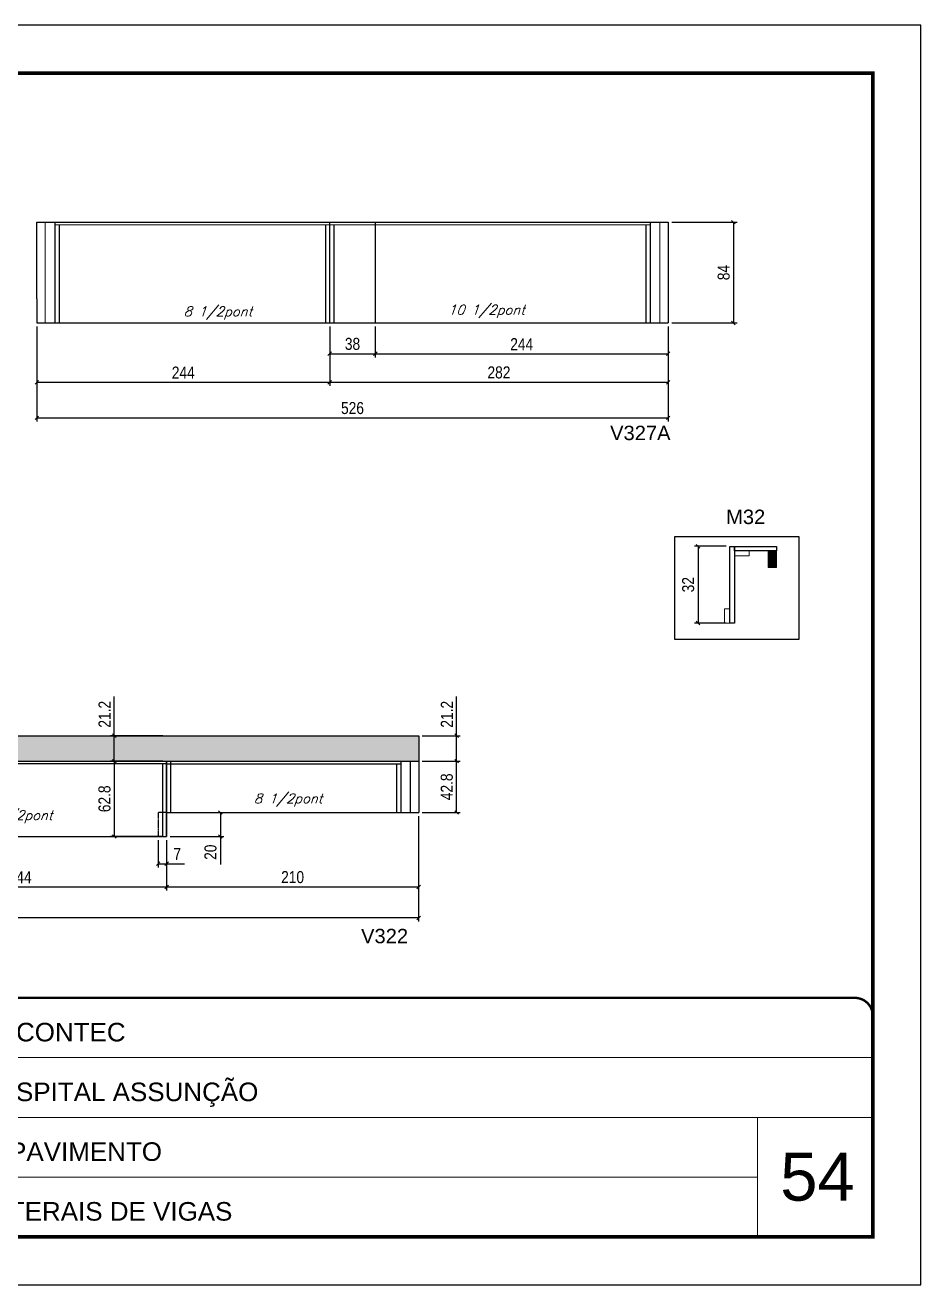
# Model space of a CAD drawing. Extents: x 137137 to 143418, y 10464 to 34486.
# Drawn here: x 139461 to 140207, y 18504 to 19554 of the extents above; entities that cross this region are included whole.
import ezdxf

# ---------------------------------------------------------------- set-up
doc = ezdxf.new("R2010")
doc.units = 0
for name, pattern in [('CONTINUO', [0]), ('DASHED', [0.75, 0.5, -0.25]), ('HIDDEN', [0.375, 0.25, -0.125])]:
    doc.linetypes.add(name, pattern=pattern)
for name, color, linetype in [('5', 5, 'Continuous'), ('COTA', 241, 'Continuous'), ('Painéis', 200, 'Continuous'), ('SARR_2.2x7', 40, 'Continuous'), ('SARR_3.5x7', 81, 'Continuous'), ('texto', 7, 'Continuous')]:
    doc.layers.add(name, color=color, linetype=linetype)
for name, color, linetype, lineweight in [('CARIMBO', 255, 'Continuous', 9), ('Folhas', 255, 'Continuous', 9), ('Madeira', 126, 'Continuous', 18), ('Sarr 2.2x7', 40, 'Continuous', 9), ('SARRAFO DE PRESSAO', 251, 'DASHED', 9)]:
    doc.layers.add(name, color=color, linetype=linetype, lineweight=lineweight)
doc.layers.add('Laje_Perimetro', color=7, linetype='Continuous', plot=False)
doc.styles.add('ARIAL', font='arial.ttf')
doc.styles.add('COTA TECNICA', font='techl___.ttf', dxfattribs={"height": 10})
doc.styles.add('Romans', font='romans.shx')
doc.styles.get("Standard").update_dxf_attribs({"font": 'arial.ttf'})
doc.styles.add('Tecnologia', font='')
doc.styles.get('Tecnologia').set_extended_font_data('Forgotten Futurist')
doc.dimstyles.new('PAINEL', dxfattribs={"dimtxt": 10, "dimasz": 3, "dimexe": 3, "dimexo": 3, "dimgap": 3, "dimtad": 1, "dimdec": 1, "dimzin": 12, "dimdsep": 46, "dimtxsty": 'COTA TECNICA', "dimblk1": 'OBLIQUE', "dimblk2": 'OBLIQUE', "dimsah": 1, "dimcen": 0.9, "dimclrd": 4, "dimclre": 4, "dimclrt": 240, "dimadec": 1, "dimazin": 3, "dimtfac": 1, "dimtdec": 1, "dimtmove": 0, "dimatfit": 3, "dimfxl": 1, "dimtolj": 1, "dimtzin": 12, "dimarcsym": 0})

# ---------------------------------------------------------------- blocks, each defined once
blk = doc.blocks.new('9999999999')
at = {"color": 30, "linetype": 'CONTINUO'}
for p, q in [((98564.6, 34230.2), (98564.6, 34429.4)), ((98564.6, 34379.6), (99584, 34379.6)), ((98564.6, 34329.8), (99488, 34329.8)), ((99584, 34329.8), (99488, 34329.8)), ((99488, 34329.8), (99488, 34230.2)), ((98564.6, 34280), (99488, 34280))]:
    blk.add_line(p, q, dxfattribs=at)
at = {"color": 30, "linetype": 'CONTINUO', "const_width": 2}
blk.add_lwpolyline([(99584, 34230.2), (99584, 34414.4, 0.414214), (99569, 34429.4), (98229, 34429.4, 0.414214), (98214, 34414.4), (98214, 34245.2, 0.414214), (98229, 34230.2), (99584, 34230.2)], format="xyb", dxfattribs=at)
at = {"layer": 'Folhas'}
blk.add_lwpolyline([(98139, 34190.2), (99624, 34190.2), (99624, 35240.2), (98139, 35240.2)], close=True, dxfattribs=at)
at = {"layer": 'Folhas', "color": 30, "const_width": 3}
blk.add_lwpolyline([(98214, 34230.2), (99584, 34230.2), (99584, 35200.2), (98214, 35200.2)], close=True, dxfattribs=at)
at = {"color": 7, "linetype": 'Continuous', "ltscale": 5, "style": 'ARIAL'}
for s, height, p in [('ROCONTEC', 15.48, (98837.7, 34393.1)), ('HOSPITAL ASSUNÇÃO', 15.483, (98837.7, 34343.3)), ('1° PAVIMENTO', 15.483, (98837.7, 34293.5)), ('NOVA SISTEMAS CONSTRUTIVOS', 11.059, (98263.2, 34267.2)), ('LATERAIS DE VIGAS', 15.483, (98837.7, 34243.7))]:
    blk.add_text(s, height=height, dxfattribs=at).set_placement(p)
at = {"layer": 'Folhas', "color": 7, "style": 'Tecnologia', "width": 1.5}
for s, p in [('CLIENTE:', (98573.7, 34397.2)), ('OBRA:', (98573.7, 34347.3)), ('PAVIMENTO:', (98573.7, 34297.5)), ('PROJETO:', (98573.7, 34247.7))]:
    blk.add_text(s, height=14, dxfattribs=at).set_placement(p)
blk = doc.blocks.new('_Oblique')
at = {"color": 0, "linetype": 'ByBlock', "lineweight": -2}
blk.add_line((-0.5, -0.5), (0.5, 0.5), dxfattribs=at)
blk = doc.blocks.new('*D2082')
at = {"layer": 'COTA', "color": 4, "lineweight": -2, "ltscale": 25, "transparency": 16777216}
for p, q in [((139470.8, 19303.1), (139470.8, 19253.7)), ((139714.8, 19303.1), (139714.8, 19253.7)), ((139470.8, 19256.7), (139714.8, 19256.7))]:
    blk.add_line(p, q, dxfattribs=at)
at = {"layer": 'Defpoints', "color": 0, "ltscale": 25, "transparency": 16777216}
for p in [(139470.8, 19306.1), (139714.8, 19306.1), (139714.8, 19256.7)]:
    blk.add_point(p, dxfattribs=at)
at = {"layer": 'COTA', "color": 4, "lineweight": -2, "ltscale": 25, "transparency": 16777216, "xscale": 3, "yscale": 3, "zscale": 3, "rotation": 180}
blk.add_blockref('_Oblique', (139470.8, 19256.7), dxfattribs=at)
at = {"layer": 'COTA', "color": 4, "lineweight": -2, "ltscale": 25, "transparency": 16777216, "xscale": 3, "yscale": 3, "zscale": 3}
blk.add_blockref('_Oblique', (139714.8, 19256.7), dxfattribs=at)
at = {"layer": 'COTA', "color": 240, "ltscale": 25, "transparency": 16777216, "insert": (139592.8, 19264.7), "char_height": 10, "attachment_point": 5, "style": 'COTA TECNICA'}
blk.add_mtext('\\A1;244', dxfattribs=at)
blk = doc.blocks.new('*D2083')
at = {"layer": 'COTA', "color": 4, "lineweight": -2, "ltscale": 25, "transparency": 16777216}
for p, q in [((139752.8, 19303.1), (139752.8, 19277.4)), ((139996.8, 19303.1), (139996.8, 19277.4)), ((139752.8, 19280.4), (139996.8, 19280.4))]:
    blk.add_line(p, q, dxfattribs=at)
at = {"layer": 'Defpoints', "color": 0, "ltscale": 25, "transparency": 16777216}
for p in [(139752.8, 19306.1), (139996.8, 19306.1), (139996.8, 19280.4)]:
    blk.add_point(p, dxfattribs=at)
at = {"layer": 'COTA', "color": 4, "lineweight": -2, "ltscale": 25, "transparency": 16777216, "xscale": 3, "yscale": 3, "zscale": 3, "rotation": 180}
blk.add_blockref('_Oblique', (139752.8, 19280.4), dxfattribs=at)
at = {"layer": 'COTA', "color": 4, "lineweight": -2, "ltscale": 25, "transparency": 16777216, "xscale": 3, "yscale": 3, "zscale": 3}
blk.add_blockref('_Oblique', (139996.8, 19280.4), dxfattribs=at)
at = {"layer": 'COTA', "color": 240, "ltscale": 25, "transparency": 16777216, "insert": (139874.8, 19288.4), "char_height": 10, "attachment_point": 5, "style": 'COTA TECNICA'}
blk.add_mtext('\\A1;244', dxfattribs=at)
blk = doc.blocks.new('*D2084')
at = {"layer": 'COTA', "color": 4, "lineweight": -2, "ltscale": 25, "transparency": 16777216}
for p, q in [((139999.8, 19390.1), (140054.2, 19390.1)), ((140051.2, 19390.1), (140051.2, 19306.1)), ((139999.8, 19306.1), (140054.2, 19306.1))]:
    blk.add_line(p, q, dxfattribs=at)
at = {"layer": 'Defpoints', "color": 0, "ltscale": 25, "transparency": 16777216}
for p in [(139996.8, 19390.1), (139996.8, 19306.1), (140051.2, 19306.1)]:
    blk.add_point(p, dxfattribs=at)
at = {"layer": 'COTA', "color": 4, "lineweight": -2, "ltscale": 25, "transparency": 16777216, "xscale": 3, "yscale": 3, "zscale": 3}
for p, rotation in [((140051.2, 19390.1), 90), ((140051.2, 19306.1), 270)]:
    blk.add_blockref('_Oblique', p, dxfattribs=dict(at, rotation=rotation))
at = {"layer": 'COTA', "color": 240, "ltscale": 25, "transparency": 16777216, "insert": (140043.1, 19348.1), "char_height": 10, "attachment_point": 5, "rotation": 90, "style": 'COTA TECNICA'}
blk.add_mtext('\\A1;84', dxfattribs=at)
blk = doc.blocks.new('*D2042')
at = {"layer": 'COTA', "color": 4, "lineweight": -2, "ltscale": 25, "transparency": 16777216}
for p, q in [((139470.8, 19303.1), (139470.8, 19224)), ((139996.8, 19303.1), (139996.8, 19224)), ((139470.8, 19227), (139996.8, 19227))]:
    blk.add_line(p, q, dxfattribs=at)
at = {"layer": 'Defpoints', "color": 0, "ltscale": 25, "transparency": 16777216}
for p in [(139470.8, 19306.1), (139996.8, 19306.1), (139996.8, 19227)]:
    blk.add_point(p, dxfattribs=at)
at = {"layer": 'COTA', "color": 4, "lineweight": -2, "ltscale": 25, "transparency": 16777216, "xscale": 3, "yscale": 3, "zscale": 3, "rotation": 180}
blk.add_blockref('_Oblique', (139470.8, 19227), dxfattribs=at)
at = {"layer": 'COTA', "color": 4, "lineweight": -2, "ltscale": 25, "transparency": 16777216, "xscale": 3, "yscale": 3, "zscale": 3}
blk.add_blockref('_Oblique', (139996.8, 19227), dxfattribs=at)
at = {"layer": 'COTA', "color": 240, "ltscale": 25, "transparency": 16777216, "insert": (139733.8, 19235.1), "char_height": 10, "attachment_point": 5, "style": 'COTA TECNICA'}
blk.add_mtext('\\A1;526', dxfattribs=at)
blk = doc.blocks.new('*D2085')
at = {"layer": 'COTA', "color": 4, "lineweight": -2, "ltscale": 25, "transparency": 16777216}
for p, q in [((139714.8, 19303.1), (139714.8, 19277.4)), ((139752.8, 19303.1), (139752.8, 19277.4)), ((139714.8, 19280.4), (139752.8, 19280.4))]:
    blk.add_line(p, q, dxfattribs=at)
at = {"layer": 'Defpoints', "color": 0, "ltscale": 25, "transparency": 16777216}
for p in [(139714.8, 19306.1), (139752.8, 19306.1), (139752.8, 19280.4)]:
    blk.add_point(p, dxfattribs=at)
at = {"layer": 'COTA', "color": 4, "lineweight": -2, "ltscale": 25, "transparency": 16777216, "xscale": 3, "yscale": 3, "zscale": 3, "rotation": 180}
blk.add_blockref('_Oblique', (139714.8, 19280.4), dxfattribs=at)
at = {"layer": 'COTA', "color": 4, "lineweight": -2, "ltscale": 25, "transparency": 16777216, "xscale": 3, "yscale": 3, "zscale": 3}
blk.add_blockref('_Oblique', (139752.8, 19280.4), dxfattribs=at)
at = {"layer": 'COTA', "color": 240, "ltscale": 25, "transparency": 16777216, "insert": (139733.8, 19288.6), "char_height": 10, "attachment_point": 5, "style": 'COTA TECNICA'}
blk.add_mtext('\\A1;38', dxfattribs=at)
blk = doc.blocks.new('*D2043')
at = {"layer": 'COTA', "color": 4, "lineweight": -2, "ltscale": 25, "transparency": 16777216}
for p, q in [((139714.8, 19303.1), (139714.8, 19253.7)), ((139996.8, 19303.1), (139996.8, 19253.7)), ((139714.8, 19256.7), (139996.8, 19256.7))]:
    blk.add_line(p, q, dxfattribs=at)
at = {"layer": 'Defpoints', "color": 0, "ltscale": 25, "transparency": 16777216}
for p in [(139714.8, 19306.1), (139996.8, 19306.1), (139996.8, 19256.7)]:
    blk.add_point(p, dxfattribs=at)
at = {"layer": 'COTA', "color": 4, "lineweight": -2, "ltscale": 25, "transparency": 16777216, "xscale": 3, "yscale": 3, "zscale": 3, "rotation": 180}
blk.add_blockref('_Oblique', (139714.8, 19256.7), dxfattribs=at)
at = {"layer": 'COTA', "color": 4, "lineweight": -2, "ltscale": 25, "transparency": 16777216, "xscale": 3, "yscale": 3, "zscale": 3}
blk.add_blockref('_Oblique', (139996.8, 19256.7), dxfattribs=at)
at = {"layer": 'COTA', "color": 240, "ltscale": 25, "transparency": 16777216, "insert": (139855.8, 19264.8), "char_height": 10, "attachment_point": 5, "style": 'COTA TECNICA'}
blk.add_mtext('\\A1;282', dxfattribs=at)
blk = doc.blocks.new('*D2093')
at = {"layer": 'COTA', "color": 4, "lineweight": -2, "ltscale": 25, "transparency": 16777216}
for p, q in [((139788.9, 18895), (139788.9, 18807.1)), ((138895.9, 18875), (138895.9, 18807.1)), ((139788.9, 18810.1), (138895.9, 18810.1))]:
    blk.add_line(p, q, dxfattribs=at)
at = {"layer": 'Defpoints', "color": 0, "ltscale": 25, "transparency": 16777216}
for p in [(139788.9, 18898), (138895.9, 18878), (138895.9, 18810.1)]:
    blk.add_point(p, dxfattribs=at)
at = {"layer": 'COTA', "color": 4, "lineweight": -2, "ltscale": 25, "transparency": 16777216, "xscale": 3, "yscale": 3, "zscale": 3, "rotation": 180}
blk.add_blockref('_Oblique', (138895.9, 18810.1), dxfattribs=at)
at = {"layer": 'COTA', "color": 4, "lineweight": -2, "ltscale": 25, "transparency": 16777216, "xscale": 3, "yscale": 3, "zscale": 3}
blk.add_blockref('_Oblique', (139788.9, 18810.1), dxfattribs=at)
at = {"layer": 'COTA', "color": 240, "ltscale": 25, "transparency": 16777216, "insert": (139342.4, 18818.3), "char_height": 10, "attachment_point": 5, "style": 'COTA TECNICA'}
blk.add_mtext('\\A1;893', dxfattribs=at)
blk = doc.blocks.new('*D2049')
at = {"layer": 'COTA', "color": 4, "lineweight": -2, "ltscale": 25, "transparency": 16777216}
for p, q in [((139334.9, 18875), (139334.9, 18833)), ((139578.9, 18875), (139578.9, 18833)), ((139334.9, 18836), (139578.9, 18836))]:
    blk.add_line(p, q, dxfattribs=at)
at = {"layer": 'Defpoints', "color": 0, "ltscale": 25, "transparency": 16777216}
for p in [(139334.9, 18878), (139578.9, 18878), (139578.9, 18836)]:
    blk.add_point(p, dxfattribs=at)
at = {"layer": 'COTA', "color": 4, "lineweight": -2, "ltscale": 25, "transparency": 16777216, "xscale": 3, "yscale": 3, "zscale": 3, "rotation": 180}
blk.add_blockref('_Oblique', (139334.9, 18836), dxfattribs=at)
at = {"layer": 'COTA', "color": 4, "lineweight": -2, "ltscale": 25, "transparency": 16777216, "xscale": 3, "yscale": 3, "zscale": 3}
blk.add_blockref('_Oblique', (139578.9, 18836), dxfattribs=at)
at = {"layer": 'COTA', "color": 240, "ltscale": 25, "transparency": 16777216, "insert": (139456.9, 18844.1), "char_height": 10, "attachment_point": 5, "style": 'COTA TECNICA'}
blk.add_mtext('\\A1;244', dxfattribs=at)
blk = doc.blocks.new('*D2050')
at = {"layer": 'COTA', "color": 4, "lineweight": -2, "ltscale": 25, "transparency": 16777216}
for p, q in [((139575.9, 18940.8), (139532.3, 18940.8)), ((139535.3, 18940.8), (139535.3, 18878)), ((139575.9, 18878), (139532.3, 18878))]:
    blk.add_line(p, q, dxfattribs=at)
at = {"layer": 'Defpoints', "color": 0, "ltscale": 25, "transparency": 16777216}
for p in [(139578.9, 18940.8), (139535.3, 18878), (139578.9, 18878)]:
    blk.add_point(p, dxfattribs=at)
at = {"layer": 'COTA', "color": 4, "lineweight": -2, "ltscale": 25, "transparency": 16777216, "xscale": 3, "yscale": 3, "zscale": 3}
for p, rotation in [((139535.3, 18940.8), 90), ((139535.3, 18878), 270)]:
    blk.add_blockref('_Oblique', p, dxfattribs=dict(at, rotation=rotation))
at = {"layer": 'COTA', "color": 240, "ltscale": 25, "transparency": 16777216, "insert": (139527.2, 18909.4), "char_height": 10, "attachment_point": 5, "rotation": 90, "style": 'COTA TECNICA'}
blk.add_mtext('\\A1;62.8', dxfattribs=at)
blk = doc.blocks.new('*D2039')
at = {"layer": 'COTA', "color": 4, "lineweight": -2, "ltscale": 25, "transparency": 16777216}
for p, q in [((139535.3, 18962), (139535.3, 18994.7)), ((139575.9, 18962), (139532.3, 18962)), ((139535.3, 18940.8), (139535.3, 18962)), ((139575.9, 18940.8), (139532.3, 18940.8))]:
    blk.add_line(p, q, dxfattribs=at)
at = {"layer": 'Defpoints', "color": 0, "ltscale": 25, "transparency": 16777216}
for p in [(139535.3, 18962), (139578.9, 18962), (139578.9, 18940.8)]:
    blk.add_point(p, dxfattribs=at)
at = {"layer": 'COTA', "color": 4, "lineweight": -2, "ltscale": 25, "transparency": 16777216, "xscale": 3, "yscale": 3, "zscale": 3}
for p, rotation in [((139535.3, 18962), 90), ((139535.3, 18940.8), 270)]:
    blk.add_blockref('_Oblique', p, dxfattribs=dict(at, rotation=rotation))
at = {"layer": 'COTA', "color": 240, "ltscale": 25, "transparency": 16777216, "insert": (139527.2, 18979.9), "char_height": 10, "attachment_point": 5, "rotation": 90, "style": 'COTA TECNICA'}
blk.add_mtext('\\A1;21.2', dxfattribs=at)
blk = doc.blocks.new('*D2052')
at = {"layer": 'Defpoints', "color": 0, "linetype": 'ByBlock', "transparency": 16777216}
for p in [(140048.2, 19119.9), (140021.7, 19055.9), (140048.2, 19055.9)]:
    blk.add_point(p, dxfattribs=at)
at = {"layer": 'Sarr 2.2x7', "color": 4, "linetype": 'ByBlock', "lineweight": -2, "transparency": 16777216}
for p, q in [((140045.2, 19119.9), (140018.7, 19119.9)), ((140021.7, 19119.9), (140021.7, 19055.9)), ((140045.2, 19055.9), (140018.7, 19055.9))]:
    blk.add_line(p, q, dxfattribs=at)
at = {"layer": 'Sarr 2.2x7', "color": 4, "linetype": 'ByBlock', "lineweight": -2, "transparency": 16777216, "xscale": 3, "yscale": 3, "zscale": 3}
for p, rotation in [((140021.7, 19119.9), 90), ((140021.7, 19055.9), 270)]:
    blk.add_blockref('_Oblique', p, dxfattribs=dict(at, rotation=rotation))
at = {"layer": 'Sarr 2.2x7', "color": 240, "linetype": 'ByBlock', "transparency": 16777216, "insert": (140013.5, 19087.9), "char_height": 10, "attachment_point": 5, "rotation": 90, "style": 'COTA TECNICA'}
blk.add_mtext('\\A1;32', dxfattribs=at)
blk = doc.blocks.new('*D2053')
at = {"layer": 'COTA', "color": 4, "lineweight": -2, "ltscale": 25, "transparency": 16777216}
for p, q in [((139791.9, 18940.8), (139823.5, 18940.8)), ((139820.5, 18898), (139820.5, 18940.8)), ((139791.9, 18898), (139823.5, 18898))]:
    blk.add_line(p, q, dxfattribs=at)
at = {"layer": 'Defpoints', "color": 0, "ltscale": 25, "transparency": 16777216}
for p in [(139788.9, 18940.8), (139820.5, 18940.8), (139788.9, 18898)]:
    blk.add_point(p, dxfattribs=at)
at = {"layer": 'COTA', "color": 4, "lineweight": -2, "ltscale": 25, "transparency": 16777216, "xscale": 3, "yscale": 3, "zscale": 3}
for p, rotation in [((139820.5, 18940.8), 90), ((139820.5, 18898), 270)]:
    blk.add_blockref('_Oblique', p, dxfattribs=dict(at, rotation=rotation))
at = {"layer": 'COTA', "color": 240, "ltscale": 25, "transparency": 16777216, "insert": (139812.4, 18919.4), "char_height": 10, "attachment_point": 5, "rotation": 90, "style": 'COTA TECNICA'}
blk.add_mtext('\\A1;42.8', dxfattribs=at)
blk = doc.blocks.new('*D2054')
at = {"layer": 'COTA', "color": 4, "lineweight": -2, "ltscale": 25, "transparency": 16777216}
for p, q in [((139820.5, 18962), (139820.5, 18994.7)), ((139791.9, 18962), (139823.5, 18962)), ((139820.5, 18940.8), (139820.5, 18962)), ((139791.9, 18940.8), (139823.5, 18940.8))]:
    blk.add_line(p, q, dxfattribs=at)
at = {"layer": 'Defpoints', "color": 0, "ltscale": 25, "transparency": 16777216}
for p in [(139788.9, 18962), (139820.5, 18962), (139788.9, 18940.8)]:
    blk.add_point(p, dxfattribs=at)
at = {"layer": 'COTA', "color": 4, "lineweight": -2, "ltscale": 25, "transparency": 16777216, "xscale": 3, "yscale": 3, "zscale": 3}
for p, rotation in [((139820.5, 18962), 90), ((139820.5, 18940.8), 270)]:
    blk.add_blockref('_Oblique', p, dxfattribs=dict(at, rotation=rotation))
at = {"layer": 'COTA', "color": 240, "ltscale": 25, "transparency": 16777216, "insert": (139812.4, 18979.9), "char_height": 10, "attachment_point": 5, "rotation": 90, "style": 'COTA TECNICA'}
blk.add_mtext('\\A1;21.2', dxfattribs=at)
blk = doc.blocks.new('*D2040')
at = {"layer": 'COTA', "color": 4, "lineweight": -2, "ltscale": 25, "transparency": 16777216}
for p, q in [((139788.9, 18895), (139788.9, 18833)), ((139578.9, 18875), (139578.9, 18833)), ((139578.9, 18836), (139788.9, 18836))]:
    blk.add_line(p, q, dxfattribs=at)
at = {"layer": 'Defpoints', "color": 0, "ltscale": 25, "transparency": 16777216}
for p in [(139788.9, 18898), (139578.9, 18878), (139788.9, 18836)]:
    blk.add_point(p, dxfattribs=at)
at = {"layer": 'COTA', "color": 4, "lineweight": -2, "ltscale": 25, "transparency": 16777216, "xscale": 3, "yscale": 3, "zscale": 3, "rotation": 180}
blk.add_blockref('_Oblique', (139578.9, 18836), dxfattribs=at)
at = {"layer": 'COTA', "color": 4, "lineweight": -2, "ltscale": 25, "transparency": 16777216, "xscale": 3, "yscale": 3, "zscale": 3}
blk.add_blockref('_Oblique', (139788.9, 18836), dxfattribs=at)
at = {"layer": 'COTA', "color": 240, "ltscale": 25, "transparency": 16777216, "insert": (139683.9, 18844.1), "char_height": 10, "attachment_point": 5, "style": 'COTA TECNICA'}
blk.add_mtext('\\A1;210', dxfattribs=at)
blk = doc.blocks.new('*D2055')
at = {"layer": 'COTA', "color": 4, "lineweight": -2, "ltscale": 25, "transparency": 16777216}
for p, q in [((139571.9, 18875), (139571.9, 18852.3)), ((139578.9, 18875), (139578.9, 18852.3)), ((139571.9, 18855.3), (139578.9, 18855.3)), ((139578.9, 18855.3), (139593.7, 18855.3))]:
    blk.add_line(p, q, dxfattribs=at)
at = {"layer": 'Defpoints', "color": 0, "ltscale": 25, "transparency": 16777216}
for p in [(139571.9, 18878), (139578.9, 18878), (139578.9, 18855.3)]:
    blk.add_point(p, dxfattribs=at)
at = {"layer": 'COTA', "color": 4, "lineweight": -2, "ltscale": 25, "transparency": 16777216, "xscale": 3, "yscale": 3, "zscale": 3, "rotation": 180}
blk.add_blockref('_Oblique', (139571.9, 18855.3), dxfattribs=at)
at = {"layer": 'COTA', "color": 4, "lineweight": -2, "ltscale": 25, "transparency": 16777216, "xscale": 3, "yscale": 3, "zscale": 3}
blk.add_blockref('_Oblique', (139578.9, 18855.3), dxfattribs=at)
at = {"layer": 'COTA', "color": 240, "ltscale": 25, "transparency": 16777216, "insert": (139587.8, 18863.4), "char_height": 10, "attachment_point": 5, "style": 'COTA TECNICA'}
blk.add_mtext('\\A1;7', dxfattribs=at)
blk = doc.blocks.new('*D2056')
at = {"layer": 'COTA', "color": 4, "lineweight": -2, "ltscale": 25, "transparency": 16777216}
for p, q in [((139581.9, 18898), (139626.7, 18898)), ((139623.7, 18898), (139623.7, 18878)), ((139581.9, 18878), (139626.7, 18878)), ((139623.7, 18878), (139623.7, 18854.8))]:
    blk.add_line(p, q, dxfattribs=at)
at = {"layer": 'Defpoints', "color": 0, "ltscale": 25, "transparency": 16777216}
for p in [(139578.9, 18898), (139578.9, 18878), (139623.7, 18878)]:
    blk.add_point(p, dxfattribs=at)
at = {"layer": 'COTA', "color": 4, "lineweight": -2, "ltscale": 25, "transparency": 16777216, "xscale": 3, "yscale": 3, "zscale": 3}
for p, rotation in [((139623.7, 18898), 90), ((139623.7, 18878), 270)]:
    blk.add_blockref('_Oblique', p, dxfattribs=dict(at, rotation=rotation))
at = {"layer": 'COTA', "color": 240, "ltscale": 25, "transparency": 16777216, "insert": (139615.5, 18864.9), "char_height": 10, "attachment_point": 5, "rotation": 90, "style": 'COTA TECNICA'}
blk.add_mtext('\\A1;20', dxfattribs=at)

msp = doc.modelspace()

# ---------------------------------------------------------------- hatches: boundary and pattern name
at = {"layer": 'COTA', "linetype": 'ByBlock'}
h = msp.add_hatch(dxfattribs=at)
h.set_pattern_fill('AR-CONC', color=256, scale=0.03)
h.set_pattern_definition([(50, (-1574, -5742.8755), (5.46554007, -0.47817257), [0.5715, -6.2865]), (355, (-1574, -5742.8755), (-1.05730264, 5.73170536), [0.4572, -5.02921753]), (100.4514447, (-1573.5445, -5742.9154), (4.40823741, 5.25353256), [0.48570026, -5.34270734]), (46.1842, (-1574, -5741.3515), (8.13237123, -1.26126984), [0.85725, -9.42975]), (96.6355576, (-1573.322, -5741.457), (7.122124, 7.42278374), [0.7285507, -8.01406824]), (351.184151, (-1574, -5741.3515), (7.122124, 7.42278374), [0.685799, -7.54379196]), (21, (-1573.238, -5741.7325), (4.54843174, -3.06795595), [0.5715, -6.2865]), (326, (-1573.238, -5741.7325), (1.85406085, 5.52563898), [0.4572, -5.0292]), (71.451445, (-1572.859, -5741.988), (6.40249258, 2.45768307), [0.48570026, -5.34269813]), (37.5, (-1574, -5742.8755), (0.092658098, 2.536651166), [0, -4.96824, 0, -5.1054, 0, -5.04825]), (7.5, (-1574, -5742.8755), (2.004589875, 3.005417245), [0, -2.91084, 0, -4.85394, 0, -1.92405]), (327.5, (-1575.6993, -5742.8755), (4.067717855, -0.17186232), [0, -1.905, 0, -5.9436, 0, -7.8867]), (317.5, (-1576.4613, -5742.8755), (4.44387544, 0.76279473), [0, -2.4765, 0, -3.94716, 0, -5.6007])])
h.paths.add_polyline_path([(138895.95, 18962.02), (138895.95, 18940.82), (139578.95, 18940.82), (139788.95, 18940.82), (139788.95, 18962.02), (139578.95, 18962.02)])
at = {"layer": 'Madeira'}
h = msp.add_hatch(dxfattribs=at)
h.set_pattern_fill('ANSI31', color=256, scale=0.2, angle=270, style=0)
h.set_pattern_definition([(315, (156653.1568, 5768.13055), (0.449012806, 0.449012806), [])])
h.paths.add_polyline_path([(140087.14, 19116.26), (140080.14, 19116.26), (140080.14, 19102.26), (140087.14, 19102.26)])

# ---------------------------------------------------------------- linework, layer by layer
at = {"linetype": 'ByBlock'}
msp.add_lwpolyline([(140002.23, 19128.02), (140105.66, 19128.02), (140105.66, 19042.09), (140002.23, 19042.09)], close=True, dxfattribs=at)
at = {"layer": 'COTA', "linetype": 'ByBlock'}
for p, q in [((138895.95, 18962.02), (139578.95, 18962.02)), ((139578.95, 18962.02), (139788.95, 18962.02)), ((139788.95, 18962.02), (139788.95, 18940.82))]:
    msp.add_line(p, q, dxfattribs=at)
at = {"layer": 'Laje_Perimetro'}
msp.add_lwpolyline([(140207.29, 19554.3), (138722.29, 19554.3), (138722.29, 18504.3), (140207.29, 18504.3)], close=True, dxfattribs=at)
at = {"layer": 'Madeira'}
msp.add_lwpolyline([(140087.14, 19116.26), (140080.14, 19116.26), (140080.14, 19102.26), (140087.14, 19102.26)], close=True, dxfattribs=at)
at = {"layer": 'Painéis'}
for p, q in [((139470.77, 19390.07), (139996.77, 19390.07)), ((139470.77, 19326.07), (139470.77, 19390.07)), ((139996.77, 19390.07), (139996.77, 19306.07)), ((139470.77, 19306.07), (139996.77, 19306.07)), ((138895.95, 18940.82), (139578.95, 18940.82)), ((138895.95, 18878.02), (139578.95, 18878.02))]:
    msp.add_line(p, q, dxfattribs=at)
at = {"layer": 'Painéis', "ltscale": 25}
for p, q in [((139714.77, 19390.07), (139714.77, 19306.07)), ((139752.77, 19390.07), (139752.77, 19306.07)), ((139470.77, 19326.07), (139470.77, 19306.07)), ((139578.95, 18878.02), (139578.95, 18940.82)), ((139578.95, 18940.82), (139788.95, 18940.82)), ((139788.95, 18940.82), (139788.95, 18898.02)), ((139578.95, 18898.02), (139788.95, 18898.02))]:
    msp.add_line(p, q, dxfattribs=at)
at = {"layer": 'Painéis'}
msp.add_lwpolyline([(140052.18, 19055.86), (140048.18, 19055.86), (140048.18, 19119.86), (140052.18, 19119.86)], close=True, dxfattribs=at)
at = {"layer": 'Painéis', "linetype": 'ByBlock'}
msp.add_lwpolyline([(140052.18, 19119.86), (140087.12, 19119.86), (140087.12, 19116.26), (140052.18, 19116.26), (140052.18, 19119.86)], dxfattribs=at)
at = {"layer": 'Sarr 2.2x7'}
for p, q in [((139477.77, 19306.07), (139477.77, 19390.07)), ((139485.77, 19387.87), (139714.77, 19387.87)), ((139714.77, 19387.87), (139981.77, 19387.87)), ((139989.77, 19390.07), (139989.77, 19306.07))]:
    msp.add_line(p, q, dxfattribs=at)
at = {"layer": 'Sarr 2.2x7', "linetype": 'ByBlock'}
for points in [[(140052.18, 19116.26), (140064.18, 19116.26), (140064.18, 19111.86), (140052.18, 19111.86), (140052.18, 19116.26)], [(140043.78, 19055.86), (140043.78, 19067.86), (140048.18, 19067.86), (140048.18, 19055.86), (140043.78, 19055.86)]]:
    msp.add_lwpolyline(points, dxfattribs=at)
at = {"layer": 'SARR_2.2x7', "linetype": 'Continuous'}
for p, q in [((139578.95, 18938.62), (139334.95, 18938.62)), ((139578.95, 18938.62), (139773.95, 18938.62)), ((139781.95, 18940.82), (139781.95, 18898.02))]:
    msp.add_line(p, q, dxfattribs=at)
at = {"layer": 'SARR_2.2x7', "linetype": 'HIDDEN'}
for p, q in [((139571.95, 18898.02), (139571.95, 18878.02)), ((139578.95, 18898.02), (139571.95, 18898.02))]:
    msp.add_line(p, q, dxfattribs=at)
at = {"layer": 'SARR_3.5x7'}
for p, q in [((139485.77, 19390.07), (139485.77, 19306.07)), ((139489.27, 19387.87), (139489.27, 19306.07)), ((139711.27, 19387.87), (139711.27, 19306.07)), ((139718.27, 19387.87), (139718.27, 19306.07)), ((139978.27, 19387.87), (139978.27, 19306.07)), ((139981.77, 19390.07), (139981.77, 19306.07)), ((139575.45, 18938.62), (139575.45, 18878.02)), ((139578.95, 18940.82), (139578.95, 18878.02)), ((139582.45, 18898.02), (139582.45, 18940.82)), ((139770.45, 18938.62), (139770.45, 18898.02)), ((139773.95, 18940.82), (139773.95, 18898.02))]:
    msp.add_line(p, q, dxfattribs=at)

# ---------------------------------------------------------------- block references
at = {"layer": 'SARRAFO DE PRESSAO', "color": 6, "linetype": 'ByBlock'}
msp.add_blockref('9999999999', (40583.31, -15685.91), dxfattribs=at)

# ---------------------------------------------------------------- texts
at = {"layer": '5', "linetype": 'Continuous'}
for s, p in [('V327A', (139948.44, 19208.41)), ('V322', (139740.96, 18789.03))]:
    msp.add_text(s, height=12, rotation=359.99996, dxfattribs=at).set_placement(p)
at = {"layer": '5', "color": 7, "linetype": 'Continuous'}
msp.add_text('M32', height=12, rotation=359.99996, dxfattribs=at).set_placement((140045.07, 19138.46))
at = {"layer": 'CARIMBO', "style": 'ARIAL'}
msp.add_text('54', height=40, dxfattribs=at).set_placement((140090.15, 18574.44))
at = {"layer": 'texto', "color": 2, "char_height": 8, "attachment_point": 5, "style": 'Romans'}
for s, insert in [('{\\Q19;\\C256;8 1/2pont}', (139621.71, 19314.4)), ('{\\Q19;\\C256;10 1/2pont}', (139845.43, 19315.8)), ('{\\Q19;\\C256;8 1/2pont}', (139680.17, 18908.37)), ('{\\Q19;\\C256;8 1/2pont}', (139455.31, 18894.47))]:
    msp.add_mtext(s, dxfattribs=dict(at, insert=insert))

# ---------------------------------------------------------------- dimensions: what is measured, and where the dimension line sits
at = {"layer": 'COTA', "ltscale": 25}
for base, p1, p2, picture, middle in [((140051.24, 19306.07), (139996.77, 19390.07), (139996.77, 19306.07), '*D2084', (140043.15, 19348.07)), ((139535.29, 18962.02), (139578.95, 18940.82), (139578.95, 18962.02), '*D2039', (139527.23, 18979.88)), ((139820.45, 18962.02), (139788.95, 18940.82), (139788.95, 18962.02), '*D2054', (139812.4, 18979.88)), ((139535.29, 18878.02), (139578.95, 18940.82), (139578.95, 18878.02), '*D2050', (139527.17, 18909.42)), ((139820.45, 18940.82), (139788.95, 18898.02), (139788.95, 18940.82), '*D2053', (139812.36, 18919.42)), ((139623.65, 18878.02), (139578.95, 18898.02), (139578.95, 18878.02), '*D2056', (139615.55, 18864.91))]:
    dim = msp.add_linear_dim(base=base, p1=p1, p2=p2, angle=90, dimstyle='PAINEL', dxfattribs=at)
    dim.commit()
    dim.dimension.update_dxf_attribs({"geometry": picture, "text_midpoint": middle})
for base, p1, p2, picture, middle in [((139714.77, 19256.66), (139470.77, 19306.07), (139714.77, 19306.07), '*D2082', (139592.77, 19264.74)), ((139996.77, 19280.37), (139752.77, 19306.07), (139996.77, 19306.07), '*D2083', (139874.77, 19288.44)), ((139578.95, 18836.05), (139334.95, 18878.02), (139578.95, 18878.02), '*D2049', (139456.95, 18844.12))]:
    dim = msp.add_linear_dim(base=base, p1=p1, p2=p2, dimstyle='PAINEL', override={"dimtmove": 1}, dxfattribs=at)
    dim.commit()
    dim.dimension.update_dxf_attribs({"geometry": picture, "text_midpoint": middle})
for base, p1, p2, picture, middle in [((139996.77, 19227), (139470.77, 19306.07), (139996.77, 19306.07), '*D2042', (139733.77, 19235.11)), ((139752.77, 19280.37), (139714.77, 19306.07), (139752.77, 19306.07), '*D2085', (139733.77, 19288.61)), ((139996.77, 19256.66), (139714.77, 19306.07), (139996.77, 19306.07), '*D2043', (139855.77, 19264.76)), ((138895.95, 18810.06), (139788.95, 18898.02), (138895.95, 18878.02), '*D2093', (139342.45, 18818.31)), ((139788.95, 18836.05), (139578.95, 18878.02), (139788.95, 18898.02), '*D2040', (139683.95, 18844.15)), ((139578.95, 18855.33), (139571.95, 18878.02), (139578.95, 18878.02), '*D2055', (139587.82, 18863.41))]:
    dim = msp.add_linear_dim(base=base, p1=p1, p2=p2, dimstyle='PAINEL', dxfattribs=at)
    dim.commit()
    dim.dimension.update_dxf_attribs({"geometry": picture, "text_midpoint": middle})
at = {"layer": 'Sarr 2.2x7', "linetype": 'ByBlock'}
dim = msp.add_linear_dim(base=(140021.74, 19055.86), p1=(140048.18, 19119.86), p2=(140048.18, 19055.86), angle=90, dimstyle='PAINEL', override={"dimlfac": 0.5}, dxfattribs=at)
dim.commit()
dim.dimension.update_dxf_attribs({"geometry": '*D2052', "text_midpoint": (140013.52, 19087.86)})

doc.saveas('drawing.dxf')
